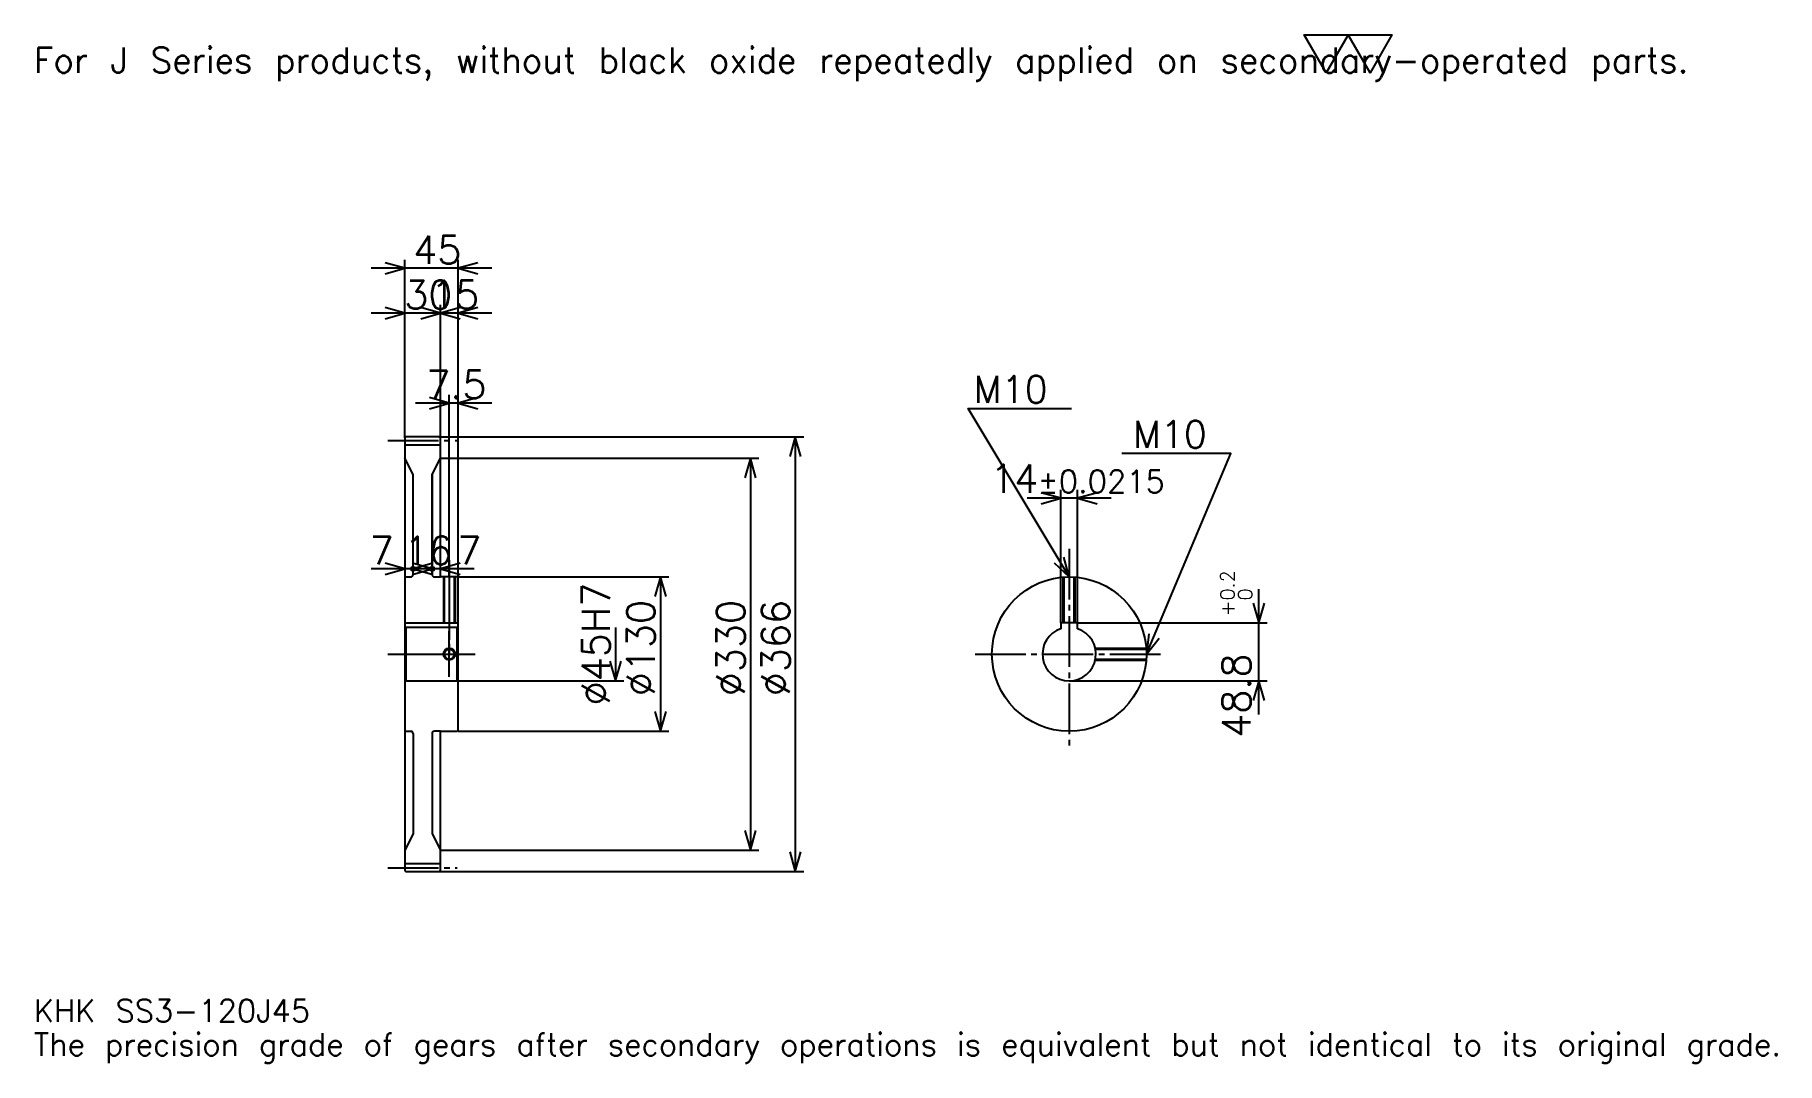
# Model space of a CAD drawing. Extents: x 48 to 1515, y 17 to 883.
import ezdxf

# ---------------------------------------------------------------- set-up
doc = ezdxf.new("R2010")
doc.units = 0
doc.linetypes.add('DASHDOT', pattern=[56.756758, 42.567568, -4.72973, 4.72973, -4.72973])
doc.layers.get('0').update_dxf_attribs({"linetype": 'CONTINUOUS'})
doc.layers.add('DASHDOT', color=6, linetype='DASHDOT')
doc.styles.add('KANJI', font='TXT', dxfattribs={"bigfont": 'BIGFONT'})

msp = doc.modelspace()

# ---------------------------------------------------------------- linework, layer by layer
at = {"color": 5}
for p, q in [((359.459473, 544.824341), (359.459473, 693.810852)), ((404.459473, 544.824341), (404.459473, 693.810852)), ((432.83786, 686.716248), (331.081085, 686.716248)), ((417.83786, 648.878418), (331.081085, 648.878418)), ((432.83786, 648.878418), (361.081085, 648.878418)), ((389.459473, 544.824341), (389.459473, 655.973022)), ((432.83786, 573.202698), (368.581085, 573.202698)), ((396.959473, 544.824341), (396.959473, 580.297302)), ((359.459473, 543.824341), (359.459473, 544.824341)), ((388.459473, 544.824341), (404.459473, 544.824341)), ((389.459473, 543.824341), (389.459473, 544.824341)), ((396.959473, 426.824341), (396.959473, 544.824341)), ((396.959473, 426.824341), (396.959473, 544.824341)), ((404.459473, 544.824341), (695.337891, 544.824341)), ((404.459473, 425.824341), (404.459473, 544.824341)), ((688.243286, 544.824341), (688.243286, 178.824341)), ((389.459473, 526.824341), (404.459473, 526.824341)), ((404.459473, 526.824341), (657.5, 526.824341)), ((650.405396, 526.824341), (650.405396, 196.824341)), ((911.783813, 388.124329), (911.783813, 500.135132)), ((925.783813, 388.124329), (925.783813, 500.135132)), ((954.16217, 493.040558), (883.405457, 493.040558)), ((394.83786, 433.554077), (331.081085, 433.554077)), ((410.83786, 433.554077), (338.081085, 433.554077)), ((417.83786, 433.554077), (354.081085, 433.554077)), ((404.459473, 426.824341), (581.824341, 426.824341)), ((574.729736, 426.824341), (574.729736, 296.824341)), ((1078.378418, 310.945953), (1078.378418, 416.502716)), ((536.891907, 384.324341), (536.891907, 339.324341)), ((925.783813, 388.124329), (1085.473022, 388.124329)), ((404.459473, 339.324341), (543.986511, 339.324341)), ((918.783813, 339.324341), (1085.473022, 339.324341)), ((404.459473, 296.824341), (581.824341, 296.824341)), ((389.459473, 196.824341), (404.459473, 196.824341)), ((404.459473, 196.824341), (657.5, 196.824341)), ((388.459473, 178.824341), (404.459473, 178.824341)), ((404.459473, 178.824341), (695.337891, 178.824341))]:
    msp.add_line(p, q, dxfattribs=at)
at = {"color": 4}
for p, q in [((359.459473, 538.074341), (389.459473, 538.074341)), ((382.459473, 513.08606), (382.459473, 428.824341)), ((359.459473, 426.824341), (364.459473, 426.824341)), ((384.459473, 426.824341), (389.459473, 426.824341)), ((359.459473, 388.124329), (404.459473, 388.124329)), ((404.459473, 385.324341), (403.459473, 384.324341)), ((359.459473, 338.324341), (360.459473, 339.324341)), ((404.459473, 338.324341), (403.459473, 339.324341)), ((359.459473, 296.824341), (364.459473, 296.824341)), ((382.459473, 294.824341), (382.459473, 210.562607)), ((389.459473, 296.824341), (384.459473, 296.824341)), ((359.459473, 185.574341), (389.459473, 185.574341))]:
    msp.add_line(p, q, dxfattribs=at)
at = {"color": 7}
msp.add_lwpolyline([(1135.135132, 851.351379), (1116.689209, 883.324341), (1190.473022, 883.324341), (1172.026978, 851.351379), (1153.581055, 883.324341), (1135.135132, 851.351379)], dxfattribs=at)
at = {"color": 5}
for points in [[(342.905426, 681.986511), (359.459473, 686.716248), (342.905426, 691.445984)], [(421.013519, 691.445984), (404.459473, 686.716248), (421.013519, 681.986511)], [(342.905426, 644.148682), (359.459473, 648.878418), (342.905426, 653.608154)], [(372.905426, 644.148682), (389.459473, 648.878418), (372.905426, 653.608154)], [(406.013519, 653.608154), (389.459473, 648.878418), (406.013519, 644.148682)], [(421.013519, 653.608154), (404.459473, 648.878418), (421.013519, 644.148682)], [(380.405426, 568.472961), (396.959473, 573.202698), (380.405426, 577.932434)], [(421.013519, 577.932434), (404.459473, 573.202698), (421.013519, 568.472961)], [(918.783813, 426.824341), (833.648682, 568.716248), (920.67572, 568.716248)], [(692.973022, 528.270264), (688.243286, 544.824341), (683.51355, 528.270264)], [(983.783813, 361.824341), (1054.729736, 530.878418), (962.972961, 530.878418)], [(655.135132, 510.270294), (650.405396, 526.824341), (645.675659, 510.270294)], [(895.229736, 488.310822), (911.783813, 493.040558), (895.229736, 497.770294)], [(942.337891, 497.770294), (925.783813, 493.040558), (942.337891, 488.310822)], [(906.211121, 438.585907), (918.783813, 426.824341), (914.32251, 443.452759)], [(342.905426, 428.824341), (359.459473, 433.554077), (342.905426, 438.283813)], [(366.459473, 433.554077), (365.040558, 434.972992), (367.878387, 434.972992), (367.878387, 432.135132), (365.040558, 432.135132), (365.040558, 434.972992), (366.459473, 433.554077), (367.878387, 432.135132), (367.878387, 434.972992), (366.459473, 433.554077)], [(365.905426, 428.824341), (382.459473, 433.554077), (365.905426, 438.283813)], [(383.013519, 438.283813), (366.459473, 433.554077), (383.013519, 428.824341)], [(382.459473, 433.554077), (381.040558, 434.972992), (383.878387, 434.972992), (383.878387, 432.135132), (381.040558, 432.135132), (381.040558, 434.972992), (382.459473, 433.554077), (383.878387, 432.135132), (383.878387, 434.972992), (382.459473, 433.554077)], [(406.013519, 438.283813), (389.459473, 433.554077), (406.013519, 428.824341)], [(579.459473, 410.270294), (574.729736, 426.824341), (570, 410.270294)], [(1073.648682, 404.678406), (1078.378418, 388.124329), (1083.108154, 404.678406)], [(985.828491, 378.918976), (983.783813, 361.824341), (994.550964, 375.258453)], [(532.16217, 355.878387), (536.891907, 339.324341), (541.621643, 355.878387)], [(1083.108154, 322.770294), (1078.378418, 339.324341), (1073.648682, 322.770294)], [(570, 313.378387), (574.729736, 296.824341), (579.459473, 313.378387)], [(645.675659, 213.378387), (650.405396, 196.824341), (655.135132, 213.378387)], [(683.51355, 195.378387), (688.243286, 178.824341), (692.973022, 195.378387)]]:
    msp.add_lwpolyline(points, dxfattribs=at)
at = {"color": 4}
for points in [[(389.459473, 543.824341), (388.459473, 544.824341), (360.459473, 544.824341), (359.459473, 543.824341), (359.459473, 338.324341)], [(359.459473, 338.324341), (359.459473, 179.824341), (360.459473, 178.824341), (388.459473, 178.824341), (389.459473, 179.824341), (389.459473, 296.824341), (403.459473, 296.824341), (404.459473, 297.824341), (404.459473, 425.824341), (403.459473, 426.824341), (389.459473, 426.824341), (389.459473, 543.824341)], [(366.459473, 428.824341), (366.459473, 513.08606), (359.459473, 526.824341)], [(382.459473, 428.824341), (382.459473, 513.08606), (389.459473, 526.824341)], [(391.959473, 426.824341), (391.959473, 388.124329)], [(392.76947, 426.824341), (392.76947, 388.124329)], [(401.149475, 426.824341), (401.149475, 388.124329)], [(401.959473, 426.824341), (401.959473, 388.124329)], [(913.783813, 388.124329), (913.783813, 426.631744)], [(914.593811, 388.124329), (914.593811, 426.689148)], [(922.973816, 388.124329), (922.973816, 426.689148)], [(923.783813, 388.124329), (923.783813, 426.631744)], [(359.459473, 385.324341), (360.459473, 384.324341), (360.459473, 339.324341), (403.459473, 339.324341), (403.459473, 384.324341), (360.459473, 384.324341)], [(925.783813, 383.207733), (925.783813, 388.124329), (911.783813, 388.124329), (911.783813, 383.207733)], [(940.721252, 366.824341), (983.591187, 366.824341)], [(940.721252, 356.824341), (983.591187, 356.824341)], [(940.890259, 366.014343), (983.648621, 366.014343)], [(940.890259, 357.634338), (983.648621, 357.634338)], [(366.459473, 294.824341), (366.459473, 210.562607), (359.459473, 196.824341)], [(382.459473, 294.824341), (382.459473, 210.562607), (389.459473, 196.824341)]]:
    msp.add_lwpolyline(points, dxfattribs=at)
for centre, radius in [((918.783813, 361.824341), 65), ((396.959473, 361.824341), 4.19)]:
    msp.add_circle(centre, radius, dxfattribs=at)
at = {"color": 7}
msp.add_circle((396.959473, 361.824341), 5, dxfattribs=at)
at = {"color": 4}
for centre, radius, start, end in [((364.459473, 428.824341), 2, 270, 0), ((384.459473, 428.824341), 2, 180, 270), ((918.783813, 361.824341), 22.5, 108.12620381, 71.87379619), ((364.459473, 294.824341), 2, 0, 90), ((384.459473, 294.824341), 2, 90, 180)]:
    msp.add_arc(centre, radius, start, end, dxfattribs=at)
at = {"layer": 'DASHDOT', "color": 7}
for p, q in [((345.270294, 541.824341), (403.648651, 541.824341)), ((918.783813, 450.472992), (918.783813, 282.635162)), ((396.959473, 426.824341), (396.959473, 361.824341)), ((345.270294, 361.824341), (418.648651, 361.824341)), ((839.594604, 361.824341), (997.972961, 361.824341)), ((345.270294, 181.824341), (403.648651, 181.824341))]:
    msp.add_line(p, q, dxfattribs=at)
for points in [[(396.959473, 441.013519), (396.959473, 373.93515)], [(396.959473, 342.635162), (396.959473, 381.013519)], [(377.770294, 361.824341), (416.148651, 361.824341)]]:
    msp.add_lwpolyline(points, dxfattribs=at)

# ---------------------------------------------------------------- texts
at = {"color": 7, "style": 'KANJI'}
for s, height, p in [('For J Series products, without black oxide repeatedly applied on secondary-operated parts.', 21.283784, (47.297298, 851.351379)), ('45', 23.648649, (366.58786, 690.5)), ('30', 23.648649, (359.08786, 652.66217)), ('15', 23.648649, (381.58786, 652.66217)), ('7.5', 23.648649, (377.652039, 576.986511)), ('M10', 22.702704, (838.378418, 573.445984)), ('M10', 22.702704, (972.432434, 535.608154)), ('14', 23.648649, (852.231812, 497.770294)), ('%%p0.0215', 18.918919, (892.195129, 497.770294)), ('7', 23.648649, (329.898651, 437.33786)), ('16', 23.648649, (359.08786, 437.33786)), ('7', 23.648649, (403.648651, 437.33786)), ('KHK SS3-120J45', 18.918919, (47.297298, 52.027027)), ('The precision grade of gears after secondary operations is equivalent but not identical to its original grade.', 18.918919, (47.297298, 23.648649))]:
    msp.add_text(s, height=height, dxfattribs=at).set_placement(p)
for s, height, p in [('0.2', 11.824324, (1058.040527, 407.017517)), ('%%c45H7', 23.648649, (532.16217, 318.665558)), ('0', 11.824324, (1072.702759, 407.017517)), ('%%c130', 23.648649, (570, 326.351379)), ('%%c330', 23.648649, (645.675659, 326.351379)), ('%%c366', 23.648649, (683.51355, 326.351379)), ('+', 11.824324, (1058.040527, 393.774292)), ('48.8', 23.648649, (1071.283813, 291.413574))]:
    msp.add_text(s, height=height, rotation=90, dxfattribs=at).set_placement(p)

doc.saveas('drawing.dxf')
